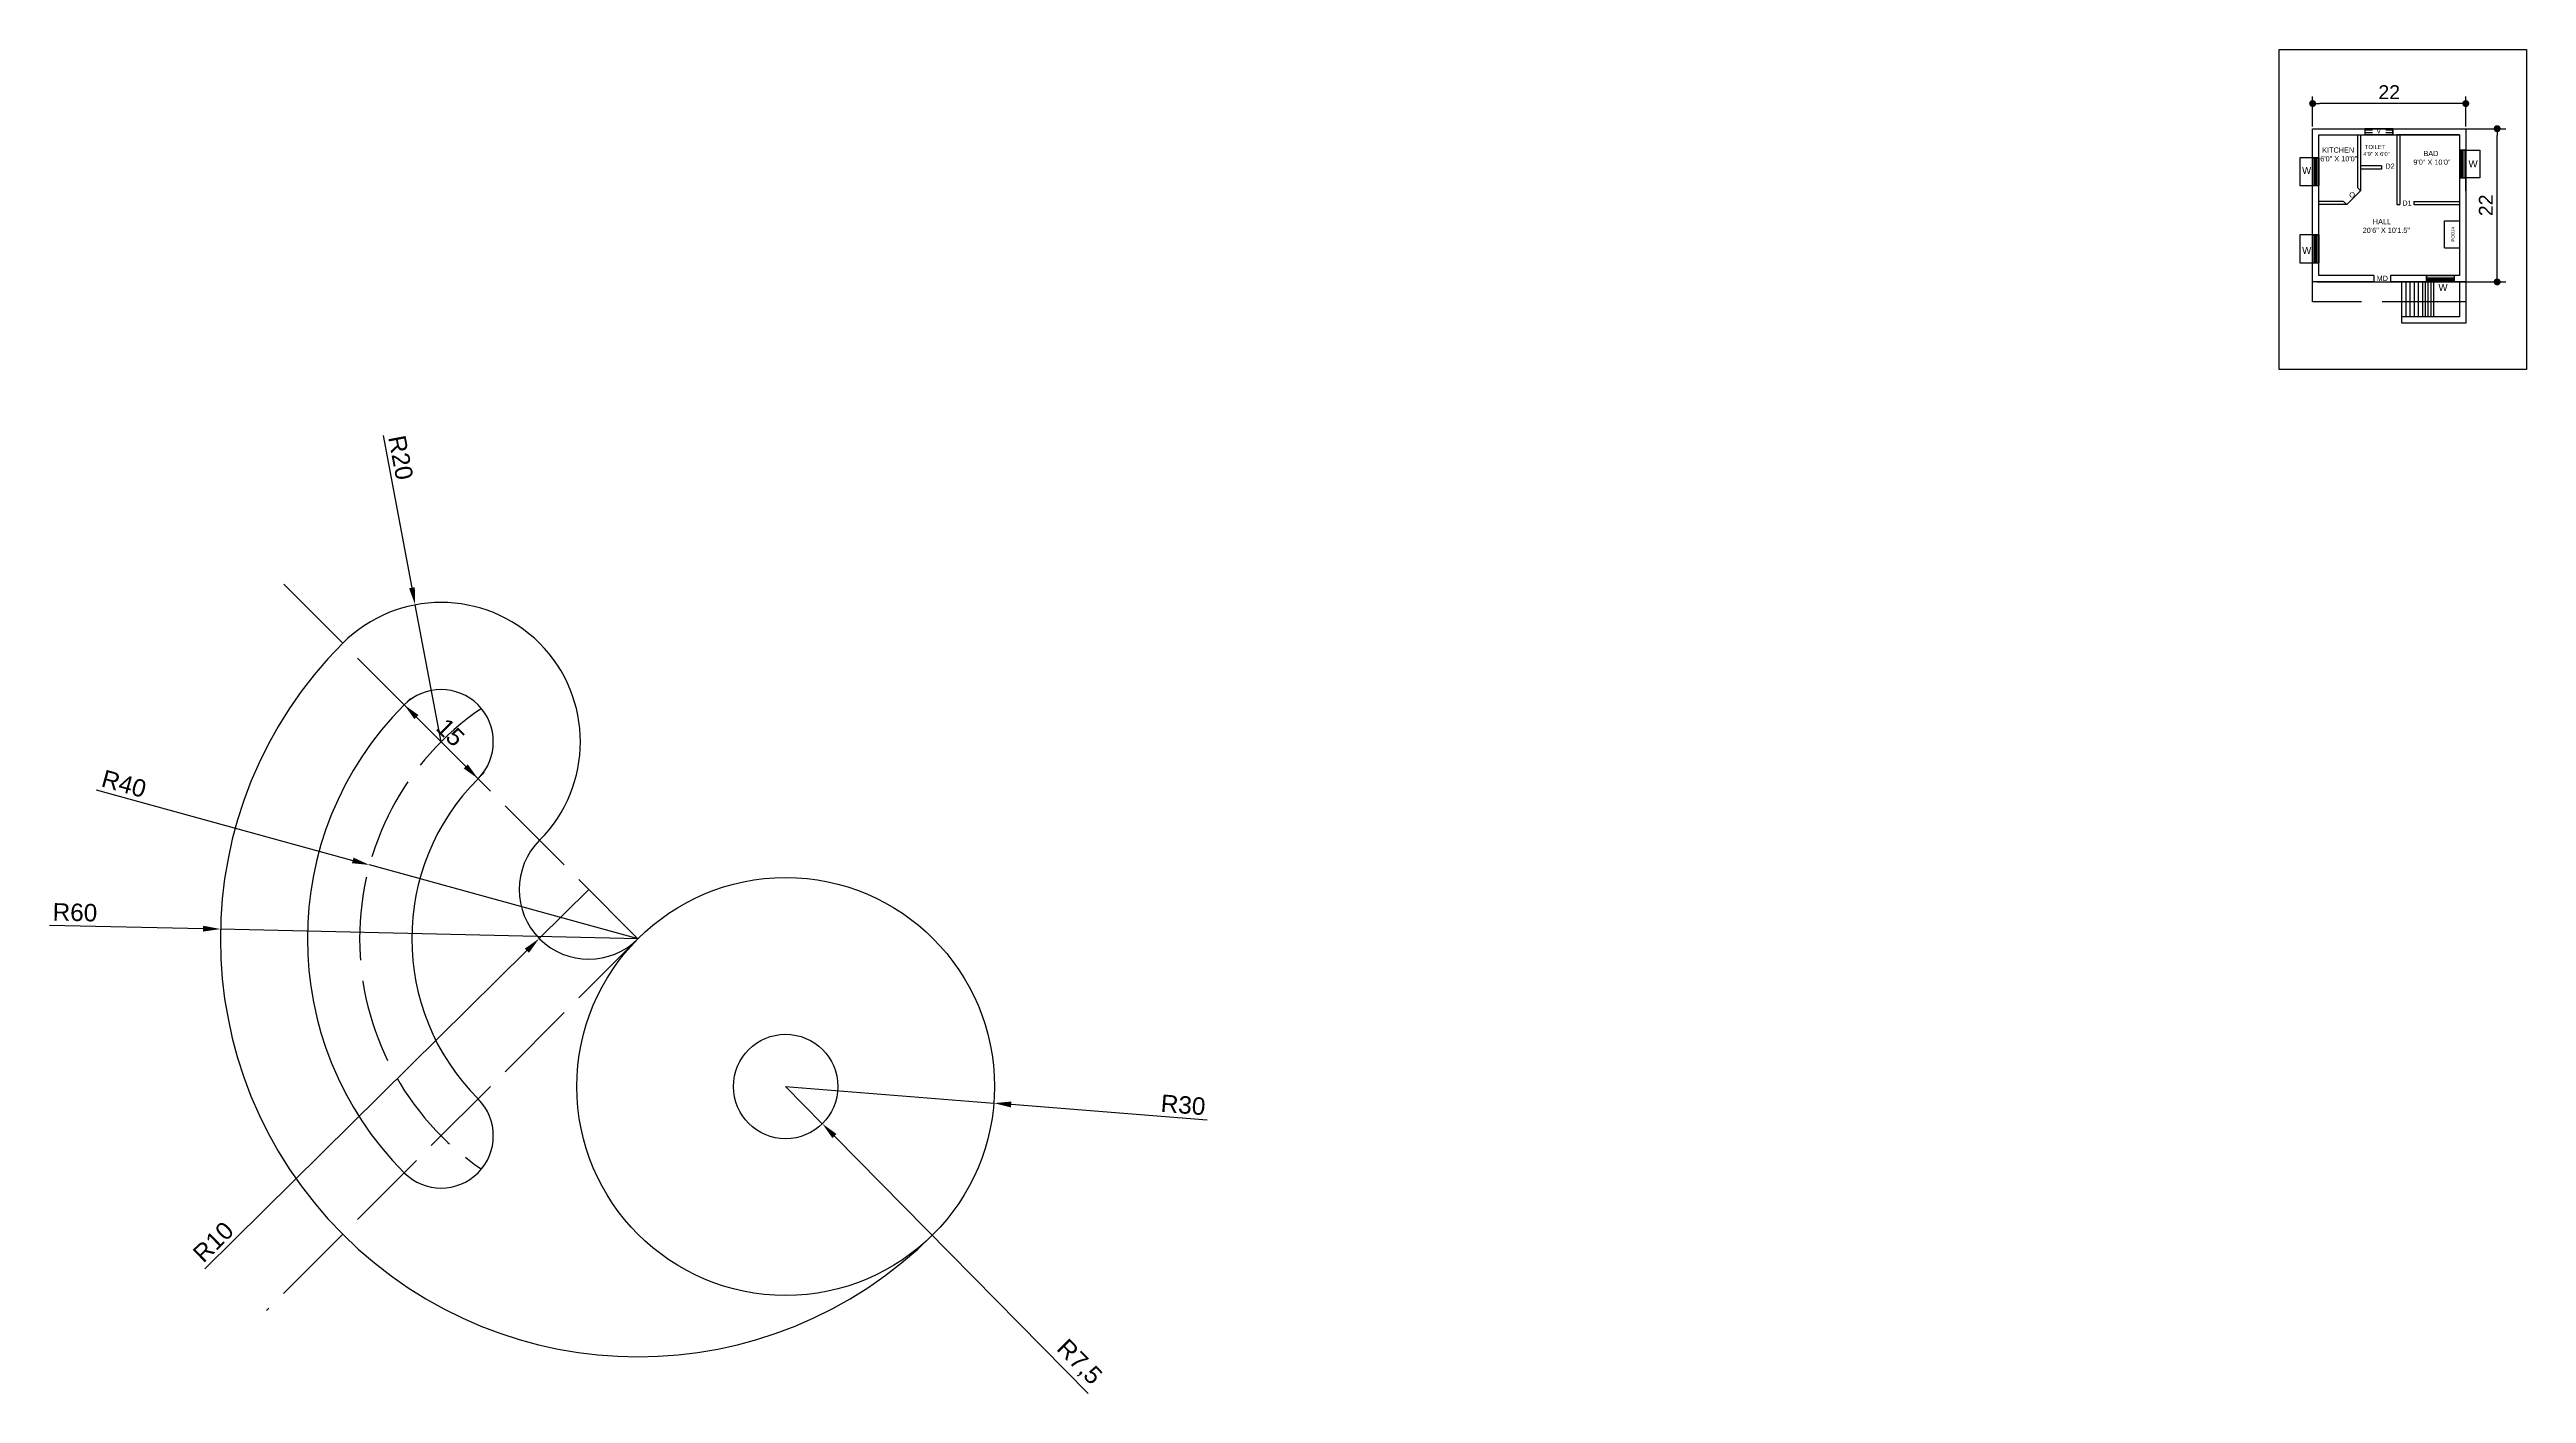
# Model space of a CAD drawing. Header units: millimetres. Extents: x 75 to 1605, y 28 to 751.
# Drawn here: x 791.5 to 1147.4, y 54.4 to 247.3 of the extents above; entities that cross this region are included whole.
import ezdxf

# ---------------------------------------------------------------- set-up
doc = ezdxf.new("R2010")
doc.units = ezdxf.units.MM
doc.linetypes.add('ACAD_ISO02W100', pattern=[15, 12, -3])
doc.layers.get('0').update_dxf_attribs({"true_color": 0xc2ced6})
doc.styles.get("Standard").update_dxf_attribs({"font": 'arial.ttf'})
doc.dimstyles.new('ISO-25', dxfattribs={"dimtxt": 2.5, "dimasz": 2.5, "dimexe": 1.25, "dimexo": 0.625, "dimtad": 1, "dimtxsty": 'Standard', "dimcen": 2.5, "dimadec": 0, "dimazin": 0, "dimtfac": 1, "dimtmove": 0, "dimatfit": 3, "dimfxl": 1, "dimarcsym": 0})

# ---------------------------------------------------------------- blocks, each defined once
blk = doc.blocks.new('*D126')
at = {"color": 0, "lineweight": -2, "transparency": 16777216}
for p, q in [((842.93, 153.71), (843.38, 154.15)), ((851.33, 144.43), (844.26, 151.5)), ((853.54, 143.1), (853.98, 143.54))]:
    blk.add_line(p, q, dxfattribs=at)
at = {"color": 0, "transparency": 16777216}
for points in [[(844.55, 151.79), (843.96, 151.2), (842.49, 153.26)], [(851.62, 144.72), (851.04, 144.13), (853.1, 142.66)]]:
    blk.add_solid(points, dxfattribs=at)
at = {"layer": 'Defpoints', "color": 0, "transparency": 16777216}
for p in [(842.49, 153.26), (842.49, 153.26), (853.1, 142.66)]:
    blk.add_point(p, dxfattribs=at)
at = {"color": 0, "transparency": 16777216, "insert": (849.14, 149.31), "char_height": 2.5, "attachment_point": 5, "rotation": 315}
blk.add_mtext('15', dxfattribs=at)
blk = doc.blocks.new('*D127')
at = {"color": 0, "lineweight": -2, "transparency": 16777216}
for p, q in [((798.25, 141.04), (835.1, 130.93)), ((876.08, 119.68), (837.51, 130.27))]:
    blk.add_line(p, q, dxfattribs=at)
at = {"color": 0, "transparency": 16777216}
blk.add_solid([(835.21, 131.33), (834.98, 130.53), (837.51, 130.27)], dxfattribs=at)
at = {"layer": 'Defpoints', "color": 0, "transparency": 16777216}
for p in [(837.51, 130.27), (876.08, 119.68)]:
    blk.add_point(p, dxfattribs=at)
at = {"color": 0, "transparency": 16777216, "insert": (802.23, 141.92), "char_height": 2.5, "attachment_point": 5, "rotation": 344.6503}
blk.add_mtext('R40', dxfattribs=at)
blk = doc.blocks.new('*D128')
at = {"color": 0, "lineweight": -2, "transparency": 16777216}
for p, q in [((791.54, 121.64), (813.6, 121.13)), ((876.08, 119.68), (816.1, 121.07))]:
    blk.add_line(p, q, dxfattribs=at)
at = {"color": 0, "transparency": 16777216}
blk.add_solid([(813.61, 121.55), (813.59, 120.71), (816.1, 121.07)], dxfattribs=at)
at = {"layer": 'Defpoints', "color": 0, "transparency": 16777216}
for p in [(816.1, 121.07), (876.08, 119.68)]:
    blk.add_point(p, dxfattribs=at)
at = {"color": 0, "transparency": 16777216, "insert": (795.19, 123.46), "char_height": 2.5, "attachment_point": 5, "rotation": 358.6682}
blk.add_mtext('R60', dxfattribs=at)
blk = doc.blocks.new('*D129')
at = {"color": 0, "lineweight": -2, "transparency": 16777216}
for p, q in [((839.45, 191.95), (843.6, 170.07)), ((847.79, 147.96), (844.07, 167.61))]:
    blk.add_line(p, q, dxfattribs=at)
at = {"color": 0, "transparency": 16777216}
blk.add_solid([(844.01, 170.15), (843.19, 169.99), (844.07, 167.61)], dxfattribs=at)
at = {"layer": 'Defpoints', "color": 0, "transparency": 16777216}
for p in [(844.07, 167.61), (847.79, 147.96)]:
    blk.add_point(p, dxfattribs=at)
at = {"color": 0, "transparency": 16777216, "insert": (841.99, 188.76), "char_height": 2.5, "attachment_point": 5, "rotation": 280.7408}
blk.add_mtext('R20', dxfattribs=at)
blk = doc.blocks.new('*D130')
at = {"color": 0, "lineweight": -2, "transparency": 16777216}
for p, q in [((897.29, 98.46), (902.56, 93.13)), ((940.77, 54.4), (904.32, 91.35))]:
    blk.add_line(p, q, dxfattribs=at)
at = {"color": 0, "transparency": 16777216}
blk.add_solid([(904.61, 91.64), (904.02, 91.05), (902.56, 93.13)], dxfattribs=at)
at = {"layer": 'Defpoints', "color": 0, "transparency": 16777216}
for p in [(897.29, 98.46), (902.56, 93.13)]:
    blk.add_point(p, dxfattribs=at)
at = {"color": 0, "transparency": 16777216, "insert": (939.39, 58.81), "char_height": 2.5, "attachment_point": 5, "rotation": 314.6141}
blk.add_mtext('R7,5', dxfattribs=at)
blk = doc.blocks.new('*D131')
at = {"color": 0, "lineweight": -2, "transparency": 16777216}
for p, q in [((897.29, 98.46), (927.2, 96.08)), ((957.85, 93.64), (929.69, 95.88))]:
    blk.add_line(p, q, dxfattribs=at)
at = {"color": 0, "transparency": 16777216}
blk.add_solid([(929.72, 96.3), (929.66, 95.47), (927.2, 96.08)], dxfattribs=at)
at = {"layer": 'Defpoints', "color": 0, "transparency": 16777216}
for p in [(897.29, 98.46), (927.2, 96.08)]:
    blk.add_point(p, dxfattribs=at)
at = {"color": 0, "transparency": 16777216, "insert": (954.4, 95.82), "char_height": 2.5, "attachment_point": 5, "rotation": 355.4464}
blk.add_mtext('R30', dxfattribs=at)
blk = doc.blocks.new('*D132')
at = {"color": 0, "lineweight": -2, "transparency": 16777216}
for p, q in [((869.01, 126.75), (861.89, 119.72)), ((813.84, 72.27), (860.11, 117.97))]:
    blk.add_line(p, q, dxfattribs=at)
at = {"color": 0, "transparency": 16777216}
blk.add_solid([(859.82, 118.26), (860.41, 117.67), (861.89, 119.72)], dxfattribs=at)
at = {"layer": 'Defpoints', "color": 0, "transparency": 16777216}
for p in [(869.01, 126.75), (861.89, 119.72)]:
    blk.add_point(p, dxfattribs=at)
at = {"color": 0, "transparency": 16777216, "insert": (815.07, 76.15), "char_height": 2.5, "attachment_point": 5, "rotation": 44.6398}
blk.add_mtext('R10', dxfattribs=at)
blk = doc.blocks.new('_Dot')
at = {"color": 0, "linetype": 'ByBlock', "lineweight": -2}
blk.add_line((-0.5, 0), (-1, 0), dxfattribs=at)
at = {"color": 0, "linetype": 'ByBlock', "const_width": 0.5}
blk.add_lwpolyline([(-0.25, 0, 1), (0.25, 0, 1)], format="xyb", close=True, dxfattribs=at)
blk = doc.blocks.new('*D148')
at = {"color": 0, "lineweight": -2, "transparency": 16777216}
for p, q in [((1116.67, 236.28), (1116.67, 240.59)), ((1138.67, 236.28), (1138.67, 240.59))]:
    blk.add_line(p, q, dxfattribs=at)
at = {"color": 0, "lineweight": -3, "transparency": 16777216}
blk.add_line((1137.67, 239.59), (1117.67, 239.59), dxfattribs=at)
at = {"layer": 'Defpoints', "color": 0, "transparency": 16777216}
for p in [(1116.67, 239.59), (1116.67, 235.98), (1138.67, 235.98)]:
    blk.add_point(p, dxfattribs=at)
at = {"color": 0, "lineweight": -3, "transparency": 16777216, "rotation": 180}
blk.add_blockref('_Dot', (1116.67, 239.59), dxfattribs=at)
at = {"color": 0, "lineweight": -3, "transparency": 16777216}
blk.add_blockref('_Dot', (1138.67, 239.59), dxfattribs=at)
at = {"color": 0, "transparency": 16777216, "insert": (1127.67, 241.22), "char_height": 2, "attachment_point": 5}
blk.add_mtext('22', dxfattribs=at)

msp = doc.modelspace()

# ---------------------------------------------------------------- linework, layer by layer
for p, q in [((1116.6698, 235.98033), (1138.6698, 235.98033)), ((1116.6698, 213.98033), (1116.6698, 235.98033)), ((1117.5698, 235.08033), (1137.7698, 235.08033)), ((1117.5698, 214.88033), (1117.5698, 235.08033)), ((1117.5698, 235.08033), (1123.5698, 235.08033)), ((1123.1198, 235.08033), (1123.1198, 227.53033)), ((1123.5698, 235.08033), (1123.5698, 227.08033)), ((1123.5698, 235.08033), (1123.5698, 230.18033)), ((1128.1698, 235.98033), (1124.1698, 235.98033)), ((1124.1698, 235.98033), (1124.1698, 235.08033)), ((1125.27678, 235.78033), (1124.1698, 235.78033)), ((1125.27678, 235.38033), (1124.1698, 235.38033)), ((1128.1698, 235.08033), (1124.1698, 235.08033)), ((1128.1698, 235.78033), (1127.18351, 235.78033)), ((1128.1698, 235.38033), (1127.18351, 235.38033)), ((1128.1698, 235.08033), (1128.1698, 235.98033)), ((1128.1698, 235.98033), (1128.1698, 235.08033)), ((1137.7698, 235.08033), (1128.7698, 235.08033)), ((1128.7698, 235.08033), (1128.7698, 225.08033)), ((1129.2198, 235.08033), (1129.2198, 225.53033)), ((1137.7698, 235.08033), (1137.7698, 214.88033)), ((1138.6698, 235.98033), (1138.6698, 213.98033)), ((1117.5698, 231.81822), (1116.6698, 231.81822)), ((1116.6698, 231.81822), (1116.6698, 227.81822)), ((1116.6698, 231.81822), (1117.5698, 231.81822)), ((1116.8698, 231.81822), (1116.8698, 227.81822)), ((1117.0698, 231.81822), (1117.0698, 227.81822)), ((1117.2698, 231.81822), (1117.2698, 227.81822)), ((1117.5698, 227.98033), (1117.5698, 233.81822)), ((1117.5698, 231.81822), (1117.5698, 227.81822)), ((1138.6698, 232.91822), (1137.7698, 232.91822)), ((1137.7698, 232.91822), (1137.7698, 228.91822)), ((1137.7698, 232.91822), (1138.6698, 232.91822)), ((1137.9698, 232.91822), (1137.9698, 228.91822)), ((1138.1698, 232.91822), (1138.1698, 228.91822)), ((1138.3698, 232.91822), (1138.3698, 228.91822)), ((1138.6698, 227.08033), (1138.6698, 232.91822)), ((1138.6698, 232.91822), (1138.6698, 228.91822)), ((1116.6698, 227.81822), (1117.5698, 227.81822)), ((1117.5698, 227.98033), (1117.5698, 227.98033)), ((1126.55079, 230.63033), (1123.5698, 230.63033)), ((1126.55079, 230.18033), (1123.5698, 230.18033)), ((1126.55079, 230.63033), (1126.55079, 230.18033)), ((1137.7698, 228.91822), (1138.6698, 228.91822)), ((1121.1198, 225.53033), (1117.5698, 225.53033)), ((1121.5698, 225.08033), (1117.5698, 225.08033)), ((1121.1198, 225.53033), (1121.5698, 225.08033)), ((1121.5698, 225.08033), (1123.5698, 227.08033)), ((1123.1198, 227.53033), (1123.5698, 227.08033)), ((1128.7698, 225.08033), (1129.2198, 225.08033)), ((1129.2198, 225.53033), (1129.2198, 225.08033)), ((1131.2198, 225.53033), (1137.7698, 225.53033)), ((1131.2198, 225.53033), (1131.2198, 225.53033)), ((1131.2198, 225.53033), (1131.2198, 225.08033)), ((1131.2198, 225.08033), (1137.7698, 225.08033)), ((1138.6698, 227.08033), (1138.6698, 227.08033)), ((1117.5698, 220.71822), (1116.6698, 220.71822)), ((1116.6698, 220.71822), (1116.6698, 216.71822)), ((1116.6698, 220.71822), (1117.5698, 220.71822)), ((1116.8698, 220.71822), (1116.8698, 216.71822)), ((1117.0698, 220.71822), (1117.0698, 216.71822)), ((1117.2698, 220.71822), (1117.2698, 216.71822)), ((1117.5698, 214.88033), (1117.5698, 220.71822)), ((1117.5698, 220.71822), (1117.5698, 216.71822)), ((1135.63568, 218.85213), (1135.63568, 222.74508)), ((1135.63568, 222.74508), (1137.7698, 222.74508)), ((1135.63568, 218.85213), (1137.7698, 218.85213)), ((1116.6698, 216.71822), (1117.5698, 216.71822)), ((1125.44843, 213.98033), (1116.6698, 213.98033)), ((1125.44843, 214.88033), (1117.5698, 214.88033)), ((1117.5698, 214.88033), (1117.5698, 214.88033)), ((1125.44843, 214.88033), (1125.44843, 213.98033)), ((1137.7698, 214.88033), (1127.86482, 214.88033)), ((1127.86482, 214.88033), (1127.86482, 213.98033)), ((1138.6698, 213.98033), (1127.86482, 213.98033)), ((1129.48619, 208.94629), (1129.48619, 213.98033)), ((1130.08619, 208.94629), (1130.08619, 213.98033)), ((1130.68619, 208.94629), (1130.68619, 213.98033)), ((1131.28619, 208.94629), (1131.28619, 213.98033)), ((1131.88619, 208.94629), (1131.88619, 213.98033)), ((1132.48619, 208.94629), (1132.48619, 213.98033)), ((1132.88619, 208.94629), (1132.88619, 213.98033)), ((1133.03055, 214.88033), (1133.03055, 213.98033)), ((1133.03055, 213.98033), (1133.03055, 214.88033)), ((1133.03055, 214.88033), (1137.03055, 214.88033)), ((1133.03055, 214.58033), (1137.03055, 214.58033)), ((1133.03055, 214.38033), (1137.03055, 214.38033)), ((1133.03055, 214.18033), (1137.03055, 214.18033)), ((1133.03055, 213.98033), (1137.03055, 213.98033)), ((1133.28619, 208.94629), (1133.28619, 213.98033)), ((1133.68619, 208.94629), (1133.68619, 213.98033)), ((1134.08619, 208.94629), (1134.08619, 213.98033)), ((1136.13055, 214.88033), (1136.13055, 214.88033)), ((1136.13055, 214.88033), (1136.13055, 214.88033)), ((1136.13055, 214.88033), (1136.13055, 214.88033)), ((1136.13055, 214.88033), (1136.13055, 214.88033)), ((1137.03055, 213.98033), (1137.03055, 214.88033)), ((1137.7698, 213.98033), (1137.7698, 208.94629)), ((1138.6698, 213.98033), (1138.6698, 208.04629)), ((1137.7698, 208.94629), (1129.48619, 208.94629)), ((1129.48619, 208.04629), (1129.48619, 208.94629)), ((1138.6698, 208.04629), (1129.48619, 208.04629))]:
    msp.add_line(p, q)
at = {"linetype": 'ACAD_ISO02W100'}
for p, q in [((1116.6698, 231.81822), (1114.84072, 231.81822)), ((1114.84072, 231.81822), (1114.84072, 227.81822)), ((1138.6698, 232.91822), (1140.70961, 232.91822)), ((1140.70961, 232.91822), (1140.70961, 228.91822)), ((1114.84072, 227.81822), (1116.6698, 227.81822)), ((1140.70961, 228.91822), (1138.3698, 228.91822)), ((1116.6698, 220.71822), (1114.84072, 220.71822)), ((1114.84072, 220.71822), (1114.84072, 216.71822)), ((1114.84072, 216.71822), (1116.6698, 216.71822)), ((1116.6698, 211.12985), (1116.6698, 213.98033)), ((1138.6698, 213.98033), (1138.6698, 211.12985)), ((1138.6698, 211.12985), (1116.6698, 211.12985)), ((876.07905, 119.67737), (825.19334, 170.56308)), ((876.07905, 119.67737), (822.69821, 66.29653))]:
    msp.add_line(p, q, dxfattribs=at)
msp.add_lwpolyline([(1111.86104, 247.3381), (1147.38984, 247.3381), (1147.38984, 201.42801), (1111.86104, 201.42801)], close=True)
for radius in [30, 7.5]:
    msp.add_circle((897.29226, 98.46417), radius)
for centre, radius, start, end in [((847.79478, 147.96164), 20, 315, 135), ((876.07905, 119.67737), 60, 135, 315), ((876.07905, 119.67737), 47.5, 135, 225), ((847.79478, 147.96164), 7.5, 315, 135), ((876.07905, 119.67737), 32.5, 135, 225), ((869.00799, 126.74844), 10, 135, 315), ((847.79478, 91.3931), 7.5, 225, 45)]:
    msp.add_arc(centre, radius, start, end)
msp.add_arc((876.07905, 119.67737), 40, 124.241242, 235.758758, dxfattribs=at)

# ---------------------------------------------------------------- texts
at = {"linetype": 'ACAD_ISO02W100', "attachment_point": 1}
for s, width, insert, char_height in [('v', 20.5506547, (1125.9019, 236.04425), 0.75), (' KITCHEN\\P6\'0" X 10\'0"', 20.5506547, (1117.75064, 233.2862), 0.75), (' TOILET\\P4\'9" X 6\'0"', 20.5506547, (1123.94407, 233.65114), 0.6), ('     BAD\\P9\'0" X 10\'0"', 20.5506547, (1131.13849, 232.79501), 0.75), ('W', 13.1779726, (1139.06288, 231.43457), 1), ('W', 13.1779726, (1115.15227, 230.48678), 1), ('D2', 20.5506547, (1127.11689, 230.9763), 0.75), ('O', 20.5506547, (1121.93467, 226.86142), 0.75), ('D1', 20.5506547, (1129.55845, 225.66874), 0.75), ('     HALL\\P20\'6" X 10\'1.5"', 20.5506547, (1123.86089, 223.01809), 0.75), ('W', 13.1779726, (1115.16022, 219.00432), 1), ('MD', 20.5506547, (1125.85698, 214.87057), 0.75), ('W', 13.1779726, (1134.7441, 213.69098), 1)]:
    msp.add_mtext_dynamic_manual_height_columns(s, width=width, gutter_width=12.5, heights=[0], dxfattribs=dict(at, insert=insert, char_height=char_height))
at = {"linetype": 'ACAD_ISO02W100', "insert": (1136.59826, 219.77919), "char_height": 0.45, "attachment_point": 1, "rotation": 90}
msp.add_mtext_dynamic_manual_height_columns('POOJA', width=20.5506547, gutter_width=12.5, heights=[0], dxfattribs=at)

# ---------------------------------------------------------------- dimensions: what is measured, and where the dimension line sits
dim = msp.add_linear_dim(base=(1116.6698, 239.58904), p1=(1138.6698, 235.98033), p2=(1116.6698, 235.98033), dimstyle='ISO-25', override={"dimtxt": 2, "dimasz": 1, "dimexe": 1, "dimexo": 0.3, "dimlunit": 2, "dimblk1": 'Dot', "dimblk2": 'Dot', "dimsah": 1, "dimlwd": 65533})
dim.commit()
dim.dimension.update_dxf_attribs({"geometry": '*D148', "text_midpoint": (1127.6698, 241.21813)})
msp.add_linear_dim(base=(1143.17976, 235.98033), p1=(1116.6698, 213.98033), p2=(1116.6698, 235.98033), angle=90, dimstyle='ISO-25', override={"dimtxt": 2, "dimasz": 1, "dimblk1": 'Dot', "dimblk2": 'Dot', "dimsah": 1}).render()
for center, mpoint, picture, middle in [((847.79478, 147.96164), (844.06747, 167.61125), '*D129', (840.12321, 188.40457)), ((876.07905, 119.67737), (837.50592, 130.26574), '*D127', (801.72973, 140.08635)), ((876.07905, 119.67737), (816.09526, 121.07195), '*D128', (795.14335, 121.55907)), ((869.00799, 126.74844), (861.89261, 119.72196), '*D132', (816.40353, 74.80122)), ((897.29226, 98.46417), (902.55972, 93.12527), '*D130', (937.88157, 57.32443)), ((897.29226, 98.46417), (927.19756, 96.0824), '*D131', (954.25133, 93.92774))]:
    dim = msp.add_radius_dim(center=center, mpoint=mpoint, dimstyle='ISO-25')
    dim.commit()
    dim.dimension.update_dxf_attribs({"geometry": picture, "text_midpoint": middle, "dimtype": 164})
dim = msp.add_linear_dim(base=(842.49148, 153.26495), p1=(853.09808, 142.65834), p2=(842.49148, 153.26495), angle=315, dimstyle='ISO-25')
dim.commit()
dim.dimension.update_dxf_attribs({"geometry": '*D126', "text_midpoint": (849.1393, 149.30616)})

doc.saveas('drawing.dxf')
